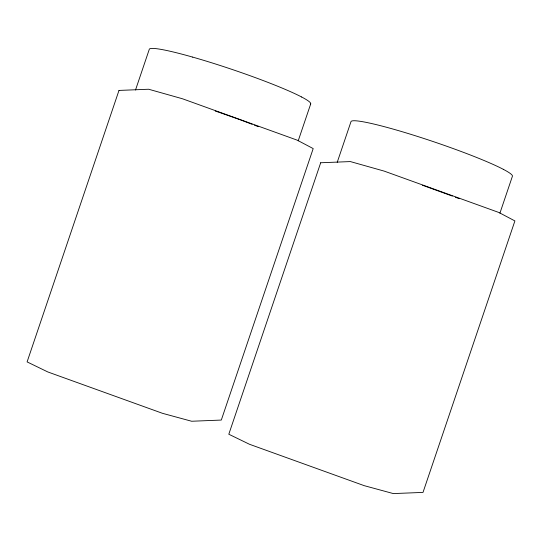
<?xml version="1.0" encoding="UTF-8"?>
<svg xmlns="http://www.w3.org/2000/svg" width="542" height="542" viewBox="0 0 542 542"><rect width="100%" height="100%" fill="white"/><g stroke="black" fill="none" stroke-linecap="round" stroke-linejoin="round"><path stroke-width="0.81" d="M135.507 90.033L149.321 49.214A85.982 7.493 18.7 0 1 192.715 57.12M298.215 140.825L310.681 104.01M337.212 162.363L351.026 121.55A85.982 7.493 18.7 0 1 394.42 129.457A84.898 7.398 18.7 0 1 503.342 169.334M499.92 213.162L512.38 176.346A85.982 7.493 18.7 0 0 503.301 169.321M215.276 111.069L219.164 112.343M219.964 112.621L239.13 119.375M422.469 185.235L452.326 196.068M455.388 197.234L459.209 198.69M239.923 119.66L252.152 124.314M254.449 125.188L258.27 126.645M192.695 57.113A84.898 7.398 18.7 0 1 301.637 96.998M301.603 96.984A85.982 7.493 18.7 0 1 310.668 104.003M118.989 90.426L27.1 361.9L47.798 371.947L162.525 413.329L191.644 421.249L221.305 420.064L313.195 148.589L297.185 140.148L182.458 98.766L148.657 89.24L118.989 90.426M320.695 162.756L228.805 434.237L249.503 444.284L364.231 485.666L393.343 493.586L423.011 492.4L514.9 220.926L498.891 212.484L384.163 171.103L350.356 161.577L320.695 162.756"/></g></svg>
